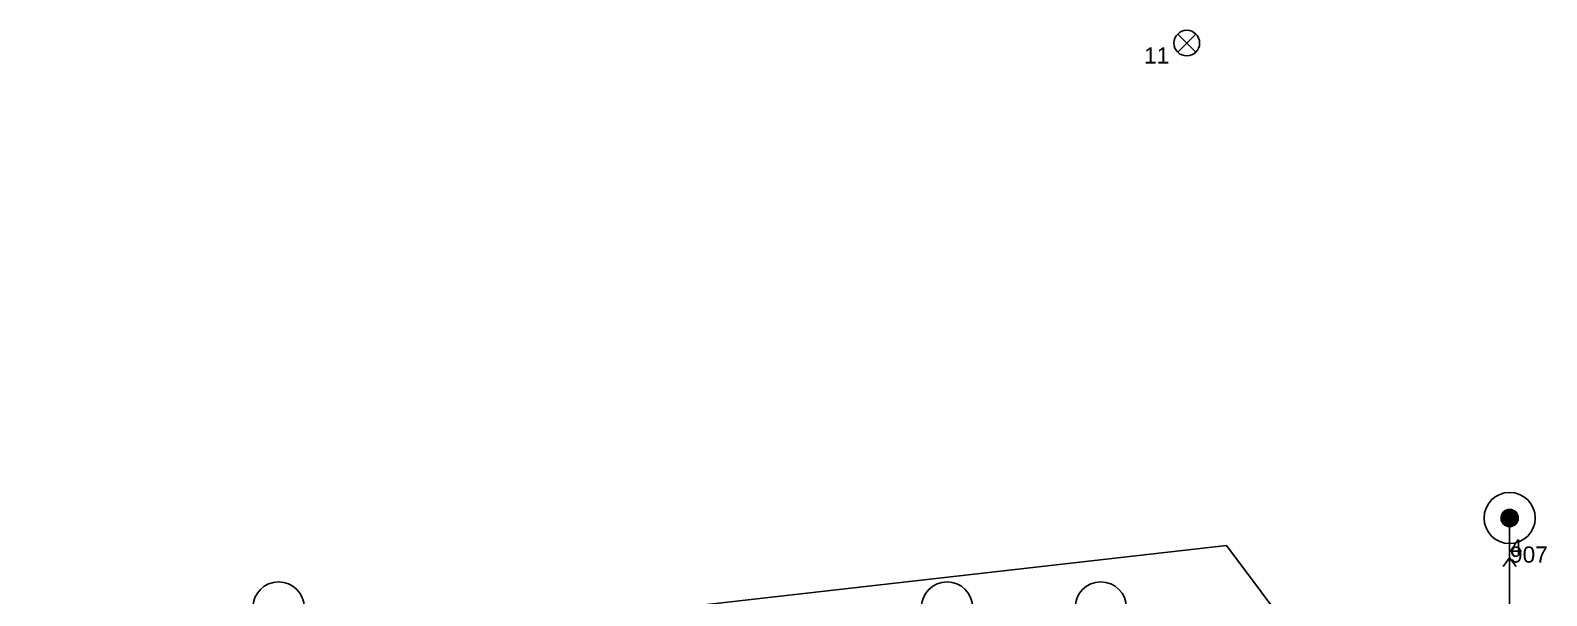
# Model space of a CAD drawing. Header units: millimetres. Extents: x 1508 to 209369, y 3688 to 146097.
# Drawn here: x 65889 to 83638, y 68612 to 75236 of the extents above; entities that cross this region are included whole.
import ezdxf

# ---------------------------------------------------------------- set-up
doc = ezdxf.new("R2010")
doc.units = ezdxf.units.MM
for name, color, linetype, true_color in [('Ndc8_Activity_BanYun', 1, 'Continuous', 0xff0000), ('Ndc8_Activity_BanYunID', 1, 'Continuous', 0xff0000), ('Ndc8_Cluster', 7, 'Continuous', 0x808000), ('Ndc8_Point', 7, 'Continuous', 0x000080), ('Ndc8_PointID', 7, 'Continuous', 0x000080), ('Ndc8_Reflector', 7, 'Continuous', 0x008000), ('Ndc8_ReflectorID', 7, 'Continuous', 0x008000), ('Ndc8_SD1_BWD_LoadOperation', 5, 'Continuous', 0x0000ff), ('Ndc8_SD1_Fwd_NoForkAutoAdjust', 5, 'Continuous', 0x0000ff)]:
    doc.layers.add(name, color=color, linetype=linetype, true_color=true_color)
doc.styles.add('Ndc8Style', font='arial.ttf', dxfattribs={"height": 0.2})

msp = doc.modelspace()

# ---------------------------------------------------------------- hatches: boundary and pattern name
at = {"layer": 'Ndc8_Point'}
h = msp.add_hatch(color=256, dxfattribs=at)
edge = h.paths.add_edge_path(flags=0)
edge.add_arc((83205, 69522), 100, 0, 360)

# ---------------------------------------------------------------- linework, layer by layer
at = {"layer": 'Ndc8_Activity_BanYun'}
for centre in [(83205, 69522), (68795, 68473), (76619, 68473), (78419, 68473)]:
    msp.add_circle(centre, 300, dxfattribs=at)
at = {"layer": 'Ndc8_Cluster'}
msp.add_lwpolyline([(70770, 66492), (65127, 64344), (65893, 58079), (72133, 58010), (74196, 56638), (76545, 62190), (82708, 65430), (79890, 69200), (70924, 68181)], close=True, dxfattribs=at)
at = {"layer": 'Ndc8_Point'}
msp.add_circle((83205, 69522), 100, dxfattribs=at)
at = {"layer": 'Ndc8_Reflector'}
for p, q in [((79532, 75192), (79320, 74980)), ((79320, 75192), (79532, 74980))]:
    msp.add_line(p, q, dxfattribs=at)
msp.add_circle((79426, 75086), 150, dxfattribs=at)
at = {"layer": 'Ndc8_SD1_BWD_LoadOperation'}
for points in [[(83205, 67652), (83205, 69522)], [(83130, 68955), (83205, 69055), (83280, 68955)]]:
    msp.add_lwpolyline(points, dxfattribs=at)
at = {"layer": 'Ndc8_SD1_Fwd_NoForkAutoAdjust'}
msp.add_lwpolyline([(83205, 69522), (83205, 67652)], dxfattribs=at)

# ---------------------------------------------------------------- texts
at = {"layer": 'Ndc8_Activity_BanYunID', "style": 'Ndc8Style'}
msp.add_text('4', height=190, dxfattribs=at).set_placement((83205, 69082))
at = {"layer": 'Ndc8_PointID', "style": 'Ndc8Style'}
msp.add_text('907', height=190, dxfattribs=at).set_placement((83209, 68999))
at = {"layer": 'Ndc8_ReflectorID', "style": 'Ndc8Style'}
msp.add_text('11', height=190, dxfattribs=at).set_placement((78926, 74846))

doc.saveas('drawing.dxf')
